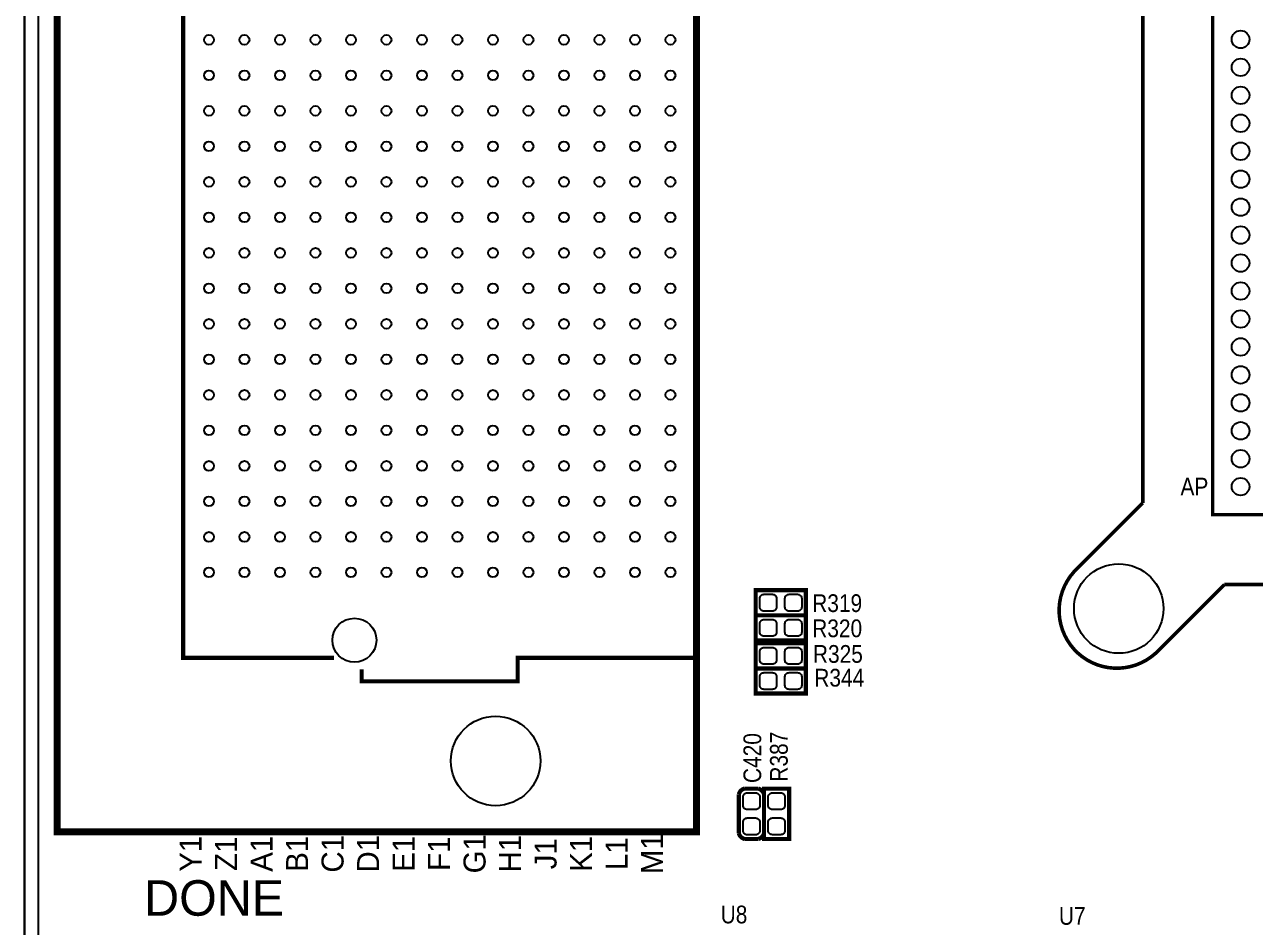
# Model space of a CAD drawing. Extents: x 35 to 236, y 10 to 166.
# Drawn here: x 35 to 78.99, y 50.27 to 82.53 of the extents above; entities that cross this region are included whole.
import ezdxf
from ezdxf.enums import TextEntityAlignment as Align

# ---------------------------------------------------------------- set-up
doc = ezdxf.new("R2010")
doc.units = 0
for name, color, linetype in [('BG_OUTLINE', 254, 'CONTINUOUS'), ('BG_SILKSCREEN_TOP', 254, 'CONTINUOUS'), ('PG_SILKSCREEN_TOP', 254, 'CONTINUOUS'), ('PIN_SOLDERMASK_TOP', 85, 'CONTINUOUS'), ('RD_SILKSCREEN_TOP', 142, 'CONTINUOUS'), ('RKI_ALL', 43, 'CONTINUOUS')]:
    doc.layers.add(name, color=color, linetype=linetype)

msp = doc.modelspace()

# ---------------------------------------------------------------- linework, layer by layer
at = {"layer": 'BG_OUTLINE'}
msp.add_lwpolyline([(37, 165, 0.414214), (35, 163), (35, 159.7878, 0.414214), (37.286, 157.5018), (41.2, 157.5018), (41.2, 123.9218), (37.286, 123.9218, 0.414214), (35, 121.6358), (35, 12, 0.414214), (37, 10)], format="xyb", dxfattribs=at)
msp.add_lwpolyline([(35, 12), (35, 121.6358, -0.414214), (37.286, 123.9218), (41.2, 123.9218), (41.2, 157.5018), (37.286, 157.5018, -0.414214), (35, 159.7878), (35, 163, -0.414214), (37, 165), (228, 165, -0.414214), (230, 163), (230, 12, -0.414214), (228, 10), (37, 10, -0.414214)], format="xyb", close=True, dxfattribs=at)
at = {"layer": 'PG_SILKSCREEN_TOP'}
for points, const_width in [([(36.1701, 121.7401), (36.1701, 53.6599), (59.0301, 53.6599), (59.0301, 121.7401), (36.1701, 121.7401)], 0.2499), ([(46.07, 59.8799), (40.6699, 59.8799), (40.6699, 116.53), (59.0301, 116.53)], 0.1501), ([(59.0301, 116.53), (59.0301, 59.8799), (52.6399, 59.8799), (52.6399, 59.0399), (47.0601, 59.0399), (47.0601, 59.4699)], 0.1501), ([(75, 65.4176), (75, 102.5)], 0.127), ([(77.5, 65), (112.5, 65), (112.5, 100), (77.5, 100), (77.5, 65)], 0.127), ([(72.6815, 63.0991), (75, 65.4176)], 0.127), ([(77.9176, 62.5), (75.5991, 60.1815)], 0.127), ([(115, 62.5), (77.9176, 62.5)], 0.127), ([(61.15, 62.05), (61.15, 62.3), (62.95, 62.3), (62.95, 61.4), (61.15, 61.4), (61.15, 62.05)], 0.15), ([(61.15, 61.15), (61.15, 61.4), (62.95, 61.4), (62.95, 60.5), (61.15, 60.5), (61.15, 61.15)], 0.15), ([(61.15, 60.15), (61.15, 60.4), (62.95, 60.4), (62.95, 59.5), (61.15, 59.5), (61.15, 60.15)], 0.15), ([(62.95, 58.85), (62.95, 58.6), (61.15, 58.6), (61.15, 59.5), (62.95, 59.5), (62.95, 58.85)], 0.15), ([(61.25, 55.2), (60.75, 55.2)], 0.15), ([(61.7, 53.4001), (61.45, 53.4001), (61.45, 55.2001), (62.35, 55.2001), (62.35, 53.4001), (61.7, 53.4001)], 0.15)]:
    msp.add_lwpolyline(points, dxfattribs=dict(at, const_width=const_width))
for points, const_width in [([(75.5991, 60.1815, -1.04782), (72.6815, 63.0991)], 0.127), ([(60.75, 55.2, 0.265564), (60.55, 55), (60.55, 53.6, 0.265564), (60.75, 53.4), (61.25, 53.4, 0.265564), (61.45, 53.6), (61.45, 55, 0.265564), (61.25, 55.2)], 0.15)]:
    msp.add_lwpolyline(points, format="xyb", dxfattribs=dict(at, const_width=const_width))
at = {"layer": 'PIN_SOLDERMASK_TOP'}
for points in [[(61.75, 61.55), (61.45, 61.55, -0.414214), (61.3, 61.7), (61.3, 62, -0.414214), (61.45, 62.15), (61.75, 62.15, -0.414214), (61.9, 62), (61.9, 61.7, -0.414214)], [(62.65, 61.55), (62.35, 61.55, -0.414214), (62.2, 61.7), (62.2, 62, -0.414214), (62.35, 62.15), (62.65, 62.15, -0.414214), (62.8, 62), (62.8, 61.7, -0.414214)], [(61.75, 60.65), (61.45, 60.65, -0.414214), (61.3, 60.8), (61.3, 61.1, -0.414214), (61.45, 61.25), (61.75, 61.25, -0.414214), (61.9, 61.1), (61.9, 60.8, -0.414214)], [(62.65, 60.65), (62.35, 60.65, -0.414214), (62.2, 60.8), (62.2, 61.1, -0.414214), (62.35, 61.25), (62.65, 61.25, -0.414214), (62.8, 61.1), (62.8, 60.8, -0.414214)], [(61.75, 59.65), (61.45, 59.65, -0.414214), (61.3, 59.8), (61.3, 60.1, -0.414214), (61.45, 60.25), (61.75, 60.25, -0.414214), (61.9, 60.1), (61.9, 59.8, -0.414214)], [(62.65, 59.65), (62.35, 59.65, -0.414214), (62.2, 59.8), (62.2, 60.1, -0.414214), (62.35, 60.25), (62.65, 60.25, -0.414214), (62.8, 60.1), (62.8, 59.8, -0.414214)], [(61.45, 59.35), (61.75, 59.35, -0.414214), (61.9, 59.2), (61.9, 58.9, -0.414214), (61.75, 58.75), (61.45, 58.75, -0.414214), (61.3, 58.9), (61.3, 59.2, -0.414214)], [(62.35, 59.35), (62.65, 59.35, -0.414214), (62.8, 59.2), (62.8, 58.9, -0.414214), (62.65, 58.75), (62.35, 58.75, -0.414214), (62.2, 58.9), (62.2, 59.2, -0.414214)], [(61.3, 54.9), (61.3, 54.6, -0.414214), (61.15, 54.45), (60.85, 54.45, -0.414214), (60.7, 54.6), (60.7, 54.9, -0.414214), (60.85, 55.05), (61.15, 55.05, -0.414214)], [(62.2, 54.9001), (62.2, 54.6001, -0.414214), (62.05, 54.4501), (61.75, 54.4501, -0.414214), (61.6, 54.6001), (61.6, 54.9001, -0.414214), (61.75, 55.0501), (62.05, 55.0501, -0.414214)], [(61.3, 54), (61.3, 53.7, -0.414214), (61.15, 53.55), (60.85, 53.55, -0.414214), (60.7, 53.7), (60.7, 54, -0.414214), (60.85, 54.15), (61.15, 54.15, -0.414214)], [(62.2, 54.0001), (62.2, 53.7001, -0.414214), (62.05, 53.5501), (61.75, 53.5501, -0.414214), (61.6, 53.7001), (61.6, 54.0001, -0.414214), (61.75, 54.1501), (62.05, 54.1501, -0.414214)]]:
    msp.add_lwpolyline(points, format="xyb", close=True, dxfattribs=at)
for centre, radius in [((78.5, 82), 0.315), ((41.595, 81.985), 0.175), ((42.865, 81.985), 0.175), ((44.135, 81.985), 0.175), ((45.405, 81.985), 0.175), ((46.675, 81.985), 0.175), ((47.945, 81.985), 0.175), ((49.215, 81.985), 0.175), ((50.485, 81.985), 0.175), ((51.755, 81.985), 0.175), ((53.025, 81.985), 0.175), ((54.295, 81.985), 0.175), ((55.565, 81.985), 0.175), ((56.835, 81.985), 0.175), ((58.105, 81.985), 0.175), ((78.5, 81), 0.315), ((41.595, 80.715), 0.175), ((42.865, 80.715), 0.175), ((44.135, 80.715), 0.175), ((45.405, 80.715), 0.175), ((46.675, 80.715), 0.175), ((47.945, 80.715), 0.175), ((49.215, 80.715), 0.175), ((50.485, 80.715), 0.175), ((51.755, 80.715), 0.175), ((53.025, 80.715), 0.175), ((54.295, 80.715), 0.175), ((55.565, 80.715), 0.175), ((56.835, 80.715), 0.175), ((58.105, 80.715), 0.175), ((78.5, 80), 0.315), ((41.595, 79.445), 0.175), ((42.865, 79.445), 0.175), ((44.135, 79.445), 0.175), ((45.405, 79.445), 0.175), ((46.675, 79.445), 0.175), ((47.945, 79.445), 0.175), ((49.215, 79.445), 0.175), ((50.485, 79.445), 0.175), ((51.755, 79.445), 0.175), ((53.025, 79.445), 0.175), ((54.295, 79.445), 0.175), ((55.565, 79.445), 0.175), ((56.835, 79.445), 0.175), ((58.105, 79.445), 0.175), ((78.5, 79), 0.315), ((41.595, 78.175), 0.175), ((42.865, 78.175), 0.175), ((44.135, 78.175), 0.175), ((45.405, 78.175), 0.175), ((46.675, 78.175), 0.175), ((47.945, 78.175), 0.175), ((49.215, 78.175), 0.175), ((50.485, 78.175), 0.175), ((51.755, 78.175), 0.175), ((53.025, 78.175), 0.175), ((54.295, 78.175), 0.175), ((55.565, 78.175), 0.175), ((56.835, 78.175), 0.175), ((58.105, 78.175), 0.175), ((78.5, 78), 0.315), ((41.595, 76.905), 0.175), ((42.865, 76.905), 0.175), ((44.135, 76.905), 0.175), ((45.405, 76.905), 0.175), ((46.675, 76.905), 0.175), ((47.945, 76.905), 0.175), ((49.215, 76.905), 0.175), ((50.485, 76.905), 0.175), ((51.755, 76.905), 0.175), ((53.025, 76.905), 0.175), ((54.295, 76.905), 0.175), ((55.565, 76.905), 0.175), ((56.835, 76.905), 0.175), ((58.105, 76.905), 0.175), ((78.5, 77), 0.315), ((78.5, 76), 0.315), ((41.595, 75.635), 0.175), ((42.865, 75.635), 0.175), ((44.135, 75.635), 0.175), ((45.405, 75.635), 0.175), ((46.675, 75.635), 0.175), ((47.945, 75.635), 0.175), ((49.215, 75.635), 0.175), ((50.485, 75.635), 0.175), ((51.755, 75.635), 0.175), ((53.025, 75.635), 0.175), ((54.295, 75.635), 0.175), ((55.565, 75.635), 0.175), ((56.835, 75.635), 0.175), ((58.105, 75.635), 0.175), ((78.5, 75), 0.315), ((41.595, 74.365), 0.175), ((42.865, 74.365), 0.175), ((44.135, 74.365), 0.175), ((45.405, 74.365), 0.175), ((46.675, 74.365), 0.175), ((47.945, 74.365), 0.175), ((49.215, 74.365), 0.175), ((50.485, 74.365), 0.175), ((51.755, 74.365), 0.175), ((53.025, 74.365), 0.175), ((54.295, 74.365), 0.175), ((55.565, 74.365), 0.175), ((56.835, 74.365), 0.175), ((58.105, 74.365), 0.175), ((78.5, 74), 0.315), ((41.595, 73.095), 0.175), ((42.865, 73.095), 0.175), ((44.135, 73.095), 0.175), ((45.405, 73.095), 0.175), ((46.675, 73.095), 0.175), ((47.945, 73.095), 0.175), ((49.215, 73.095), 0.175), ((50.485, 73.095), 0.175), ((51.755, 73.095), 0.175), ((53.025, 73.095), 0.175), ((54.295, 73.095), 0.175), ((55.565, 73.095), 0.175), ((56.835, 73.095), 0.175), ((58.105, 73.095), 0.175), ((78.5, 73), 0.315), ((78.5, 72), 0.315), ((41.595, 71.825), 0.175), ((42.865, 71.825), 0.175), ((44.135, 71.825), 0.175), ((45.405, 71.825), 0.175), ((46.675, 71.825), 0.175), ((47.945, 71.825), 0.175), ((49.215, 71.825), 0.175), ((50.485, 71.825), 0.175), ((51.755, 71.825), 0.175), ((53.025, 71.825), 0.175), ((54.295, 71.825), 0.175), ((55.565, 71.825), 0.175), ((56.835, 71.825), 0.175), ((58.105, 71.825), 0.175), ((78.5, 71), 0.315), ((41.595, 70.555), 0.175), ((42.865, 70.555), 0.175), ((44.135, 70.555), 0.175), ((45.405, 70.555), 0.175), ((46.675, 70.555), 0.175), ((47.945, 70.555), 0.175), ((49.215, 70.555), 0.175), ((50.485, 70.555), 0.175), ((51.755, 70.555), 0.175), ((53.025, 70.555), 0.175), ((54.295, 70.555), 0.175), ((55.565, 70.555), 0.175), ((56.835, 70.555), 0.175), ((58.105, 70.555), 0.175), ((78.5, 70), 0.315), ((41.595, 69.285), 0.175), ((42.865, 69.285), 0.175), ((44.135, 69.285), 0.175), ((45.405, 69.285), 0.175), ((46.675, 69.285), 0.175), ((47.945, 69.285), 0.175), ((49.215, 69.285), 0.175), ((50.485, 69.285), 0.175), ((51.755, 69.285), 0.175), ((53.025, 69.285), 0.175), ((54.295, 69.285), 0.175), ((55.565, 69.285), 0.175), ((56.835, 69.285), 0.175), ((58.105, 69.285), 0.175), ((78.5, 69), 0.315), ((41.595, 68.015), 0.175), ((42.865, 68.015), 0.175), ((44.135, 68.015), 0.175), ((45.405, 68.015), 0.175), ((46.675, 68.015), 0.175), ((47.945, 68.015), 0.175), ((49.215, 68.015), 0.175), ((50.485, 68.015), 0.175), ((51.755, 68.015), 0.175), ((53.025, 68.015), 0.175), ((54.295, 68.015), 0.175), ((55.565, 68.015), 0.175), ((56.835, 68.015), 0.175), ((58.105, 68.015), 0.175), ((78.5, 68), 0.315), ((78.5, 67), 0.315), ((41.595, 66.745), 0.175), ((42.865, 66.745), 0.175), ((44.135, 66.745), 0.175), ((45.405, 66.745), 0.175), ((46.675, 66.745), 0.175), ((47.945, 66.745), 0.175), ((49.215, 66.745), 0.175), ((50.485, 66.745), 0.175), ((51.755, 66.745), 0.175), ((53.025, 66.745), 0.175), ((54.295, 66.745), 0.175), ((55.565, 66.745), 0.175), ((56.835, 66.745), 0.175), ((58.105, 66.745), 0.175), ((78.5, 66), 0.315), ((41.595, 65.475), 0.175), ((42.865, 65.475), 0.175), ((44.135, 65.475), 0.175), ((45.405, 65.475), 0.175), ((46.675, 65.475), 0.175), ((47.945, 65.475), 0.175), ((49.215, 65.475), 0.175), ((50.485, 65.475), 0.175), ((51.755, 65.475), 0.175), ((53.025, 65.475), 0.175), ((54.295, 65.475), 0.175), ((55.565, 65.475), 0.175), ((56.835, 65.475), 0.175), ((58.105, 65.475), 0.175), ((41.595, 64.205), 0.175), ((42.865, 64.205), 0.175), ((44.135, 64.205), 0.175), ((45.405, 64.205), 0.175), ((46.675, 64.205), 0.175), ((47.945, 64.205), 0.175), ((49.215, 64.205), 0.175), ((50.485, 64.205), 0.175), ((51.755, 64.205), 0.175), ((53.025, 64.205), 0.175), ((54.295, 64.205), 0.175), ((55.565, 64.205), 0.175), ((56.835, 64.205), 0.175), ((58.105, 64.205), 0.175), ((41.595, 62.935), 0.175), ((42.865, 62.935), 0.175), ((44.135, 62.935), 0.175), ((45.405, 62.935), 0.175), ((46.675, 62.935), 0.175), ((47.945, 62.935), 0.175), ((49.215, 62.935), 0.175), ((50.485, 62.935), 0.175), ((51.755, 62.935), 0.175), ((53.025, 62.935), 0.175), ((54.295, 62.935), 0.175), ((55.565, 62.935), 0.175), ((56.835, 62.935), 0.175), ((58.105, 62.935), 0.175), ((74.1403, 61.6403), 1.6), ((46.8, 60.5101), 0.785), ((51.85, 56.19), 1.5999)]:
    msp.add_circle(centre, radius, dxfattribs=at)
at = {"layer": 'RKI_ALL'}
msp.add_lwpolyline([(35.5, 121.6358, -0.414214), (37.286, 123.4218), (41.7, 123.4218), (41.7, 158.0018), (37.286, 158.0018, -0.414214), (35.5, 159.7878), (35.5, 163, -0.414214), (37, 164.5), (228, 164.5, -0.414214), (229.5, 163), (229.5, 12, -0.414214), (228, 10.5), (37, 10.5, -0.414214), (35.5, 12)], format="xyb", close=True, dxfattribs=at)

# ---------------------------------------------------------------- texts
at = {"layer": 'BG_SILKSCREEN_TOP', "width": 1.02}
msp.add_text('DONE', height=1.27, dxfattribs=at).set_placement((39.2778, 50.6537))
at = {"layer": 'PG_SILKSCREEN_TOP', "width": 0.88}
msp.add_text('AP', height=0.635, dxfattribs=at).set_placement((76.349, 65.687))
at = {"layer": 'PG_SILKSCREEN_TOP'}
for s, p in [('Y1', (41.3301, 52.87)), ('Z1', (42.6001, 52.87)), ('A1', (43.8701, 52.87)), ('B1', (45.1401, 52.87)), ('C1', (46.4101, 52.87)), ('D1', (47.6801, 52.87)), ('E1', (48.9501, 52.87)), ('F1', (50.2201, 52.87)), ('G1', (51.4901, 52.87)), ('H1', (52.7601, 52.87)), ('J1', (54.0301, 52.87)), ('K1', (55.3001, 52.87)), ('L1', (56.5701, 52.87)), ('M1', (57.8401, 52.87))]:
    msp.add_text(s, height=0.7874, rotation=90, dxfattribs=at).set_placement(p, align=Align.CENTER)
at = {"layer": 'RD_SILKSCREEN_TOP', "width": 0.88}
for s, p in [('R319', (63.175, 61.5167)), ('R320', (63.175, 60.6167)), ('R325', (63.2, 59.7)), ('R344', (63.25, 58.85)), ('U8', (59.9, 50.38)), ('U7', (72, 50.33))]:
    msp.add_text(s, height=0.635, dxfattribs=at).set_placement(p)
for s, p in [('R387', (62.3, 55.45)), ('C420', (61.35, 55.4))]:
    msp.add_text(s, height=0.635, rotation=90, dxfattribs=at).set_placement(p)

doc.saveas('drawing.dxf')
